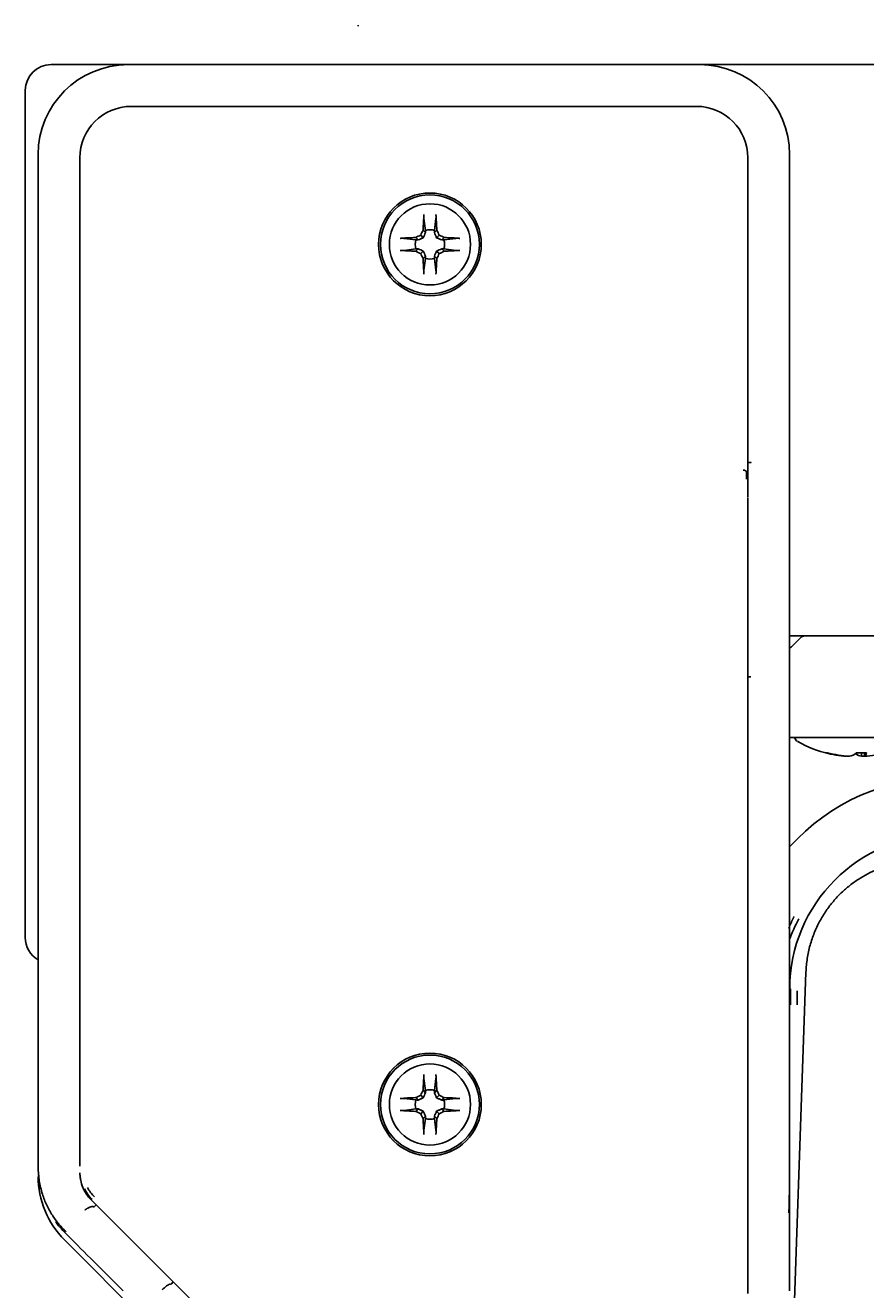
# Model space of a CAD drawing. Header units: inches. Extents: x 90 to 4161, y -506 to 3104.
# Drawn here: x 2251.9 to 2317.4, y 2939.3 to 3037.9 of the extents above; entities that cross this region are included whole.
import ezdxf

# ---------------------------------------------------------------- set-up
doc = ezdxf.new("R2010")
doc.units = ezdxf.units.IN
doc.layers.add('1', color=7, linetype='Continuous', true_color=0xffffff)
doc.layers.add('4', color=7, linetype='Continuous', true_color=0xffffff)

msp = doc.modelspace()

# ---------------------------------------------------------------- linework, layer by layer
at = {"layer": '1', "color": 7, "linetype": 'Continuous', "lineweight": 35}
for p, q in [((2277.802, 3037.797), (2277.802, 3037.861)), ((2253.891, 3034.797), (2259.89, 3034.797)), ((2304.392, 3034.797), (2259.89, 3034.797)), ((2304.392, 3034.797), (2433.063, 3034.797)), ((2251.891, 2966.797), (2251.891, 3032.797)), ((2260.14, 3031.547), (2260.142, 3031.547)), ((2260.142, 3031.546), (2260.142, 3031.547)), ((2260.142, 3031.546), (2304.14, 3031.546)), ((2304.14, 3031.547), (2304.14, 3031.546)), ((2304.14, 3031.547), (2304.142, 3031.547)), ((2252.891, 3027.798), (2252.891, 3005.253)), ((2256.141, 3003.069), (2256.141, 3027.548)), ((2308.139, 3027.546), (2308.139, 3003.362)), ((2308.139, 3027.546), (2308.141, 3027.546)), ((2308.141, 3027.548), (2308.141, 3027.546)), ((2311.391, 3005.253), (2311.391, 3027.798)), ((2283.041, 3021.887), (2282.923, 3022.81)), ((2283.741, 3021.887), (2283.859, 3022.81)), ((2282.301, 3021.147), (2281.379, 3021.265)), ((2282.475, 3021.144), (2282.287, 3021.332)), ((2282.873, 3021.315), (2282.67, 3021.518)), ((2283.044, 3021.713), (2282.856, 3021.901)), ((2283.738, 3021.713), (2283.926, 3021.901)), ((2283.909, 3021.315), (2284.112, 3021.518)), ((2284.307, 3021.144), (2284.495, 3021.332)), ((2284.481, 3021.147), (2285.403, 3021.265)), ((2282.301, 3020.447), (2281.379, 3020.329)), ((2282.475, 3020.451), (2282.287, 3020.262)), ((2282.873, 3020.279), (2282.67, 3020.077)), ((2283.909, 3020.279), (2284.112, 3020.077)), ((2284.307, 3020.451), (2284.495, 3020.262)), ((2284.481, 3020.447), (2285.403, 3020.329)), ((2283.044, 3019.882), (2282.856, 3019.693)), ((2283.041, 3019.707), (2282.923, 3018.785)), ((2283.738, 3019.882), (2283.926, 3019.693)), ((2283.741, 3019.707), (2283.859, 3018.785)), ((2308.265, 3003.798), (2308.265, 3003.798)), ((2308.265, 3003.798), (2308.386, 3003.797)), ((2256.141, 2948.991), (2256.141, 3003.069)), ((2308.14, 3003.069), (2308.139, 3003.069)), ((2252.891, 3002.039), (2252.891, 2988.143)), ((2311.391, 2988.143), (2311.391, 3002.039)), ((2308.14, 3001.142), (2308.14, 3001.227)), ((2308.14, 2986.203), (2308.14, 3001.068)), ((2311.392, 2990.297), (2312.599, 2990.297)), ((2311.537, 2989.444), (2312.245, 2990.151)), ((2448.477, 2990.297), (2312.598, 2990.297)), ((2308.377, 2987.113), (2308.142, 2987.114)), ((2252.891, 2984.929), (2252.891, 2949.684)), ((2311.391, 2949.684), (2311.391, 2984.929)), ((2308.14, 2984.201), (2308.139, 2984.201)), ((2308.139, 2948.991), (2308.139, 2984.201)), ((2359.422, 2982.382), (2311.392, 2982.382)), ((2315.805, 2980.94), (2315.805, 2980.922)), ((2316.979, 2981.178), (2316.979, 2980.922)), ((2317.227, 2981.182), (2317.227, 2980.922)), ((2283.041, 2954.887), (2282.923, 2955.81)), ((2283.741, 2954.887), (2283.859, 2955.81)), ((2282.301, 2954.147), (2281.379, 2954.265)), ((2282.475, 2954.144), (2282.287, 2954.332)), ((2282.873, 2954.315), (2282.67, 2954.518)), ((2283.044, 2954.713), (2282.856, 2954.901)), ((2283.738, 2954.713), (2283.926, 2954.901)), ((2283.909, 2954.315), (2284.112, 2954.518)), ((2284.307, 2954.144), (2284.495, 2954.332)), ((2284.481, 2954.147), (2285.403, 2954.265)), ((2282.301, 2953.447), (2281.379, 2953.329)), ((2282.475, 2953.451), (2282.287, 2953.262)), ((2282.873, 2953.279), (2282.67, 2953.077)), ((2283.909, 2953.279), (2284.112, 2953.077)), ((2284.307, 2953.451), (2284.495, 2953.262)), ((2284.481, 2953.447), (2285.403, 2953.329)), ((2283.044, 2952.882), (2282.856, 2952.693)), ((2283.041, 2952.707), (2282.923, 2951.785)), ((2283.738, 2952.882), (2283.926, 2952.693)), ((2283.741, 2952.707), (2283.859, 2951.785)), ((2252.891, 2949.684), (2252.891, 2948.901)), ((2308.139, 2948.991), (2308.14, 2948.991)), ((2308.139, 2939.063), (2308.139, 2947.65)), ((2265.012, 2938.373), (2257.023, 2946.362)), ((2257.409, 2945.974), (2257.237, 2945.8)), ((2311.391, 2943.622), (2311.391, 2945.354)), ((2254.959, 2943.829), (2255.166, 2943.622)), ((2254.941, 2943.247), (2262.219, 2935.969)), ((2263.24, 2939.804), (2263.41, 2939.975))]:
    msp.add_line(p, q, dxfattribs=at)
for centre, radius in [((2283.391, 3020.797), 4), ((2283.391, 3020.797), 3.85), ((2283.391, 3020.797), 3.16), ((2283.391, 2953.797), 4), ((2283.391, 2953.797), 3.85), ((2283.391, 2953.797), 3.16)]:
    msp.add_circle(centre, radius, dxfattribs=at)
for centre, radius, start, end in [((2253.891, 3032.797), 2, 90, 180), ((2283.391, 3020.797), 1.145, 72.20111, 107.79889), ((2283.391, 3020.797), 1.145, 162.20111, 197.79889), ((2283.391, 3020.797), 1.145, 342.20111, 17.79889), ((2283.391, 3020.797), 1.145, 252.20111, 287.79889), ((2312.598, 2989.797), 0.5, 90, 135), ((2311.184, 2989.797), 0.5, 294.46945, 315), ((2312.266, 2982.508), 0.5, 194.60231, 240.32065), ((2316.516, 2989.966), 9.083, 240.32065, 256.7388), ((2253.891, 2966.797), 2, 180, 239.99906), ((2283.391, 2953.797), 1.145, 162.20111, 197.79889), ((2283.391, 2953.797), 1.145, 72.20111, 107.79889), ((2283.391, 2953.797), 1.145, 342.20111, 17.79889), ((2283.391, 2953.797), 1.145, 252.20111, 287.79889), ((2259.891, 2948.197), 7, 180, 225)]:
    msp.add_arc(centre, radius, start, end, dxfattribs=at)
for centre, major_axis, ratio, start_param, end_param in [((2259.892, 3027.796), (4.951, -4.951), 0.999695, 2.356347, 3.926839), ((2304.39, 3027.796), (-4.951, -4.951), 0.999695, 2.356347, 3.926839), ((2260.142, 3027.547), (-2.829, 2.829), 0.999695, 5.497939, 7.068431), ((2304.14, 3027.547), (2.829, 2.829), 0.999695, 5.497939, 7.068431), ((2283.094, 3020.802), (0.065, 3.728), 0.072244, 0.900133, 1.272854), ((2283.688, 3020.802), (0.065, -3.728), 0.072244, 1.868738, 2.24146), ((2283.386, 3021.094), (3.728, 0.065), 0.072244, 1.868738, 2.24146), ((2283.133, 3021.352), (3.344, 1.559), 0.094201, 1.665412, 1.782277), ((2282.837, 3021.056), (1.559, 3.344), 0.094201, 1.359315, 1.476181), ((2283.945, 3021.056), (1.559, -3.344), 0.094201, 1.665412, 1.782277), ((2283.65, 3021.352), (3.344, -1.559), 0.094201, 1.359315, 1.476181), ((2283.396, 3021.094), (3.728, -0.065), 0.072244, 0.900133, 1.272854), ((2283.386, 3020.501), (-3.728, 0.065), 0.072244, 0.900133, 1.272854), ((2283.133, 3020.243), (-3.344, 1.559), 0.094201, 1.359315, 1.476181), ((2283.65, 3020.243), (-3.344, -1.559), 0.094201, 1.665412, 1.782277), ((2283.396, 3020.501), (-3.728, -0.065), 0.072244, 1.868738, 2.24146), ((2282.837, 3020.539), (-1.559, 3.344), 0.094201, 1.665412, 1.782277), ((2283.094, 3020.792), (-0.065, 3.728), 0.072244, 1.868738, 2.24146), ((2283.688, 3020.792), (-0.065, -3.728), 0.072244, 0.900133, 1.272854), ((2283.945, 3020.539), (-1.559, -3.344), 0.094201, 1.359315, 1.476181), ((2307.765, 3003.8), (0.5, -0.002), 0.003694, 0.00874, 0.785412), ((2307.786, 3003.069), (-0.25, 0.003), 0.565975, 3.162763, 4.719171), ((2303.14, 2986.056), (5, 0.004), 0.620203, 6.260935, 6.305435), ((2316.303, 2989.966), (0, -9.059), 0.947542, 6.033606, 6.225112), ((2314.266, 2989.966), (0, -8.787), 0.206731, 6.237649, 6.328721), ((2316.577, 2989.966), (0, 9.059), 0.995851, 2.892014, 3.083519), ((2315.885, 2989.966), (0, -9.059), 0.319632, 0.058074, 0.249579), ((2317.147, 2989.966), (0, 9.059), 0.319632, 2.921888, 3.083519), ((2316.992, 2989.966), (0, 8.787), 0.978398, 3.096057, 3.187129), ((2316.455, 2989.966), (0, -9.059), 0.995851, 0.058074, 0.085647), ((2317.179, 2989.966), (0, 9.059), 0.090997, 3.199666, 3.391172), ((2316.729, 2989.966), (0, 9.059), 0.947542, 3.199666, 3.391172), ((2283.094, 2953.802), (0.065, 3.728), 0.072244, 0.900133, 1.272854), ((2283.688, 2953.802), (0.065, -3.728), 0.072244, 1.868738, 2.24146), ((2283.386, 2954.094), (3.728, 0.065), 0.072244, 1.868738, 2.24146), ((2283.133, 2954.352), (3.344, 1.559), 0.094201, 1.665412, 1.782277), ((2282.837, 2954.056), (1.559, 3.344), 0.094201, 1.359315, 1.476181), ((2283.945, 2954.056), (1.559, -3.344), 0.094201, 1.665412, 1.782277), ((2283.65, 2954.352), (3.344, -1.559), 0.094201, 1.359315, 1.476181), ((2283.396, 2954.094), (3.728, -0.065), 0.072244, 0.900133, 1.272854), ((2283.386, 2953.501), (-3.728, 0.065), 0.072244, 0.900133, 1.272854), ((2283.133, 2953.243), (-3.344, 1.559), 0.094201, 1.359315, 1.476181), ((2283.65, 2953.243), (-3.344, -1.559), 0.094201, 1.665412, 1.782277), ((2283.396, 2953.501), (-3.728, -0.065), 0.072244, 1.868738, 2.24146), ((2282.837, 2953.539), (-1.559, 3.344), 0.094201, 1.665412, 1.782277), ((2283.094, 2953.792), (-0.065, 3.728), 0.072244, 1.868738, 2.24146), ((2283.688, 2953.792), (-0.065, -3.728), 0.072244, 0.900133, 1.272854), ((2283.945, 2953.539), (-1.559, -3.344), 0.094201, 1.359315, 1.476181)]:
    msp.add_ellipse(centre, major_axis=major_axis, ratio=ratio, start_param=start_param, end_param=end_param, dxfattribs=at)
for points, knots in [([(2282.923, 3022.81), (2282.922, 3022.816), (2282.921, 3022.825), (2282.92, 3022.839), (2282.92, 3022.845), (2282.92, 3022.856), (2282.919, 3022.867), (2282.919, 3022.88), (2282.918, 3022.893), (2282.918, 3022.9), (2282.918, 3022.921), (2282.918, 3022.935), (2282.918, 3022.958), (2282.918, 3022.965), (2282.918, 3022.981), (2282.918, 3022.996), (2282.919, 3023.011), (2282.919, 3023.026), (2282.919, 3023.034), (2282.92, 3023.056), (2282.921, 3023.07), (2282.922, 3023.098), (2282.923, 3023.111), (2282.924, 3023.123)], [0, 0, 0, 0, 0.125, 0.125, 0.1875, 0.1875, 0.25, 0.3125, 0.3125, 0.375, 0.375, 0.5, 0.5, 0.5625, 0.5625, 0.625, 0.6875, 0.6875, 0.75, 0.75, 0.875, 0.875, 1, 1, 1, 1]), ([(2283.858, 3023.123), (2283.859, 3023.111), (2283.86, 3023.098), (2283.861, 3023.071), (2283.862, 3023.056), (2283.863, 3023.026), (2283.863, 3023.011), (2283.864, 3022.988), (2283.864, 3022.981), (2283.864, 3022.966), (2283.864, 3022.951), (2283.864, 3022.936), (2283.864, 3022.921), (2283.864, 3022.914), (2283.864, 3022.893), (2283.863, 3022.88), (2283.863, 3022.862), (2283.863, 3022.856), (2283.862, 3022.845), (2283.861, 3022.834), (2283.861, 3022.825), (2283.86, 3022.817), (2283.859, 3022.813), (2283.859, 3022.81)], [0, 0, 0, 0, 0.125, 0.125, 0.25, 0.25, 0.375, 0.375, 0.4375, 0.4375, 0.5, 0.5625, 0.5625, 0.625, 0.625, 0.75, 0.75, 0.8125, 0.8125, 0.875, 0.9375, 0.9375, 1, 1, 1, 1]), ([(2281.065, 3021.264), (2281.077, 3021.265), (2281.09, 3021.266), (2281.118, 3021.268), (2281.132, 3021.268), (2281.162, 3021.269), (2281.177, 3021.27), (2281.2, 3021.27), (2281.208, 3021.27), (2281.223, 3021.27), (2281.238, 3021.27), (2281.252, 3021.27), (2281.267, 3021.27), (2281.274, 3021.27), (2281.295, 3021.27), (2281.308, 3021.27), (2281.327, 3021.269), (2281.332, 3021.269), (2281.344, 3021.268), (2281.354, 3021.268), (2281.363, 3021.267), (2281.371, 3021.266), (2281.375, 3021.266), (2281.379, 3021.265)], [0, 0, 0, 0, 0.125, 0.125, 0.25, 0.25, 0.375, 0.375, 0.4375, 0.4375, 0.5, 0.5625, 0.5625, 0.625, 0.625, 0.75, 0.75, 0.8125, 0.8125, 0.875, 0.9375, 0.9375, 1, 1, 1, 1]), ([(2282.873, 3021.315), (2282.805, 3021.285), (2282.738, 3021.256), (2282.606, 3021.199), (2282.54, 3021.171), (2282.475, 3021.144)], [0, 0, 0, 0, 0.5, 0.5, 1, 1, 1, 1]), ([(2283.044, 3021.713), (2283.017, 3021.648), (2282.989, 3021.582), (2282.932, 3021.45), (2282.903, 3021.384), (2282.873, 3021.315)], [0, 0, 0, 0, 0.5, 0.5, 1, 1, 1, 1]), ([(2283.909, 3021.315), (2283.879, 3021.384), (2283.85, 3021.45), (2283.793, 3021.582), (2283.765, 3021.648), (2283.738, 3021.713)], [0, 0, 0, 0, 0.5, 0.5, 1, 1, 1, 1]), ([(2284.307, 3021.144), (2284.242, 3021.171), (2284.176, 3021.199), (2284.044, 3021.256), (2283.977, 3021.285), (2283.909, 3021.315)], [0, 0, 0, 0, 0.5, 0.5, 1, 1, 1, 1]), ([(2285.403, 3021.265), (2285.41, 3021.266), (2285.419, 3021.267), (2285.433, 3021.268), (2285.438, 3021.268), (2285.45, 3021.269), (2285.461, 3021.269), (2285.474, 3021.27), (2285.487, 3021.27), (2285.494, 3021.27), (2285.515, 3021.27), (2285.529, 3021.27), (2285.552, 3021.27), (2285.559, 3021.27), (2285.575, 3021.27), (2285.59, 3021.27), (2285.605, 3021.27), (2285.62, 3021.269), (2285.628, 3021.269), (2285.65, 3021.268), (2285.664, 3021.268), (2285.691, 3021.266), (2285.705, 3021.265), (2285.717, 3021.264)], [0, 0, 0, 0, 0.125, 0.125, 0.1875, 0.1875, 0.25, 0.3125, 0.3125, 0.375, 0.375, 0.5, 0.5, 0.5625, 0.5625, 0.625, 0.6875, 0.6875, 0.75, 0.75, 0.875, 0.875, 1, 1, 1, 1]), ([(2281.379, 3020.329), (2281.372, 3020.328), (2281.364, 3020.328), (2281.349, 3020.327), (2281.344, 3020.326), (2281.332, 3020.326), (2281.321, 3020.325), (2281.308, 3020.325), (2281.295, 3020.325), (2281.288, 3020.324), (2281.267, 3020.324), (2281.253, 3020.324), (2281.23, 3020.324), (2281.223, 3020.324), (2281.208, 3020.324), (2281.192, 3020.324), (2281.177, 3020.325), (2281.162, 3020.325), (2281.155, 3020.325), (2281.132, 3020.326), (2281.118, 3020.327), (2281.091, 3020.328), (2281.077, 3020.329), (2281.065, 3020.33)], [0, 0, 0, 0, 0.125, 0.125, 0.1875, 0.1875, 0.25, 0.3125, 0.3125, 0.375, 0.375, 0.5, 0.5, 0.5625, 0.5625, 0.625, 0.6875, 0.6875, 0.75, 0.75, 0.875, 0.875, 1, 1, 1, 1]), ([(2282.475, 3020.451), (2282.54, 3020.423), (2282.606, 3020.395), (2282.738, 3020.338), (2282.805, 3020.309), (2282.873, 3020.279)], [0, 0, 0, 0, 0.5, 0.5, 1, 1, 1, 1]), ([(2282.873, 3020.279), (2282.903, 3020.211), (2282.932, 3020.144), (2282.989, 3020.012), (2283.017, 3019.947), (2283.044, 3019.882)], [0, 0, 0, 0, 0.5, 0.5, 1, 1, 1, 1]), ([(2283.738, 3019.882), (2283.765, 3019.947), (2283.793, 3020.012), (2283.85, 3020.144), (2283.879, 3020.211), (2283.909, 3020.279)], [0, 0, 0, 0, 0.5, 0.5, 1, 1, 1, 1]), ([(2283.909, 3020.279), (2283.977, 3020.309), (2284.044, 3020.338), (2284.176, 3020.395), (2284.242, 3020.423), (2284.307, 3020.451)], [0, 0, 0, 0, 0.5, 0.5, 1, 1, 1, 1]), ([(2285.717, 3020.33), (2285.705, 3020.329), (2285.692, 3020.328), (2285.664, 3020.327), (2285.65, 3020.326), (2285.62, 3020.325), (2285.605, 3020.325), (2285.582, 3020.324), (2285.574, 3020.324), (2285.559, 3020.324), (2285.544, 3020.324), (2285.53, 3020.324), (2285.515, 3020.324), (2285.508, 3020.324), (2285.487, 3020.324), (2285.474, 3020.325), (2285.455, 3020.325), (2285.45, 3020.326), (2285.438, 3020.326), (2285.428, 3020.327), (2285.419, 3020.328), (2285.411, 3020.328), (2285.407, 3020.329), (2285.403, 3020.329)], [0, 0, 0, 0, 0.125, 0.125, 0.25, 0.25, 0.375, 0.375, 0.4375, 0.4375, 0.5, 0.5625, 0.5625, 0.625, 0.625, 0.75, 0.75, 0.8125, 0.8125, 0.875, 0.9375, 0.9375, 1, 1, 1, 1]), ([(2282.924, 3018.472), (2282.923, 3018.484), (2282.922, 3018.497), (2282.921, 3018.524), (2282.92, 3018.538), (2282.919, 3018.568), (2282.919, 3018.583), (2282.918, 3018.606), (2282.918, 3018.614), (2282.918, 3018.629), (2282.918, 3018.644), (2282.918, 3018.659), (2282.918, 3018.673), (2282.918, 3018.68), (2282.918, 3018.701), (2282.919, 3018.714), (2282.919, 3018.733), (2282.92, 3018.739), (2282.92, 3018.75), (2282.921, 3018.76), (2282.921, 3018.769), (2282.922, 3018.778), (2282.923, 3018.781), (2282.923, 3018.785)], [0, 0, 0, 0, 0.125, 0.125, 0.25, 0.25, 0.375, 0.375, 0.4375, 0.4375, 0.5, 0.5625, 0.5625, 0.625, 0.625, 0.75, 0.75, 0.8125, 0.8125, 0.875, 0.9375, 0.9375, 1, 1, 1, 1]), ([(2283.859, 3018.785), (2283.86, 3018.778), (2283.861, 3018.77), (2283.862, 3018.755), (2283.862, 3018.75), (2283.863, 3018.739), (2283.863, 3018.727), (2283.863, 3018.714), (2283.864, 3018.701), (2283.864, 3018.694), (2283.864, 3018.673), (2283.864, 3018.659), (2283.864, 3018.637), (2283.864, 3018.629), (2283.864, 3018.614), (2283.864, 3018.598), (2283.863, 3018.583), (2283.863, 3018.568), (2283.863, 3018.561), (2283.862, 3018.538), (2283.861, 3018.524), (2283.86, 3018.497), (2283.859, 3018.484), (2283.858, 3018.472)], [0, 0, 0, 0, 0.125, 0.125, 0.1875, 0.1875, 0.25, 0.3125, 0.3125, 0.375, 0.375, 0.5, 0.5, 0.5625, 0.5625, 0.625, 0.6875, 0.6875, 0.75, 0.75, 0.875, 0.875, 1, 1, 1, 1]), ([(2252.898, 3002.039), (2252.898, 3002.047), (2252.898, 3002.054), (2252.898, 3002.069), (2252.898, 3002.092), (2252.898, 3002.145), (2252.899, 3002.251), (2252.899, 3002.467), (2252.899, 3002.782), (2252.9, 3003.041), (2252.9, 3003.239), (2252.9, 3003.305), (2252.9, 3003.439), (2252.9, 3003.506), (2252.899, 3003.709), (2252.899, 3003.846), (2252.899, 3004.053), (2252.899, 3004.122), (2252.899, 3004.261), (2252.899, 3004.331), (2252.898, 3004.542), (2252.898, 3004.683), (2252.898, 3004.896), (2252.898, 3005.003), (2252.897, 3005.128), (2252.897, 3005.19), (2252.897, 3005.217), (2252.897, 3005.235), (2252.897, 3005.244), (2252.897, 3005.253)], [0, 0, 0, 0, 0.007812, 0.007812, 0.015625, 0.03125, 0.0625, 0.125, 0.25, 0.375, 0.375, 0.4375, 0.4375, 0.5, 0.5, 0.625, 0.625, 0.6875, 0.6875, 0.75, 0.75, 0.875, 0.875, 0.9375, 0.96875, 0.984375, 0.992188, 0.992188, 1, 1, 1, 1]), ([(2311.385, 3005.253), (2311.385, 3005.244), (2311.385, 3005.235), (2311.385, 3005.217), (2311.385, 3005.19), (2311.385, 3005.128), (2311.384, 3005.003), (2311.384, 3004.754), (2311.383, 3004.402), (2311.383, 3004.125), (2311.383, 3003.919), (2311.383, 3003.85), (2311.383, 3003.714), (2311.383, 3003.645), (2311.382, 3003.443), (2311.382, 3003.309), (2311.382, 3003.111), (2311.382, 3003.045), (2311.383, 3002.915), (2311.383, 3002.85), (2311.383, 3002.657), (2311.383, 3002.531), (2311.383, 3002.344), (2311.383, 3002.251), (2311.384, 3002.145), (2311.384, 3002.092), (2311.384, 3002.069), (2311.384, 3002.054), (2311.384, 3002.047), (2311.384, 3002.039)], [0, 0, 0, 0, 0.007812, 0.007812, 0.015625, 0.03125, 0.0625, 0.125, 0.25, 0.375, 0.375, 0.4375, 0.4375, 0.5, 0.5, 0.625, 0.625, 0.6875, 0.6875, 0.75, 0.75, 0.875, 0.875, 0.9375, 0.96875, 0.984375, 0.992187, 0.992187, 1, 1, 1, 1]), ([(2308.036, 3003.069), (2308.035, 3002.973), (2308.034, 3002.879), (2308.031, 3002.694), (2308.03, 3002.603), (2308.029, 3002.513)], [0, 0, 0, 0, 0.5, 0.5, 1, 1, 1, 1]), ([(2308.139, 3001.536), (2308.138, 3001.732), (2308.138, 3001.93), (2308.138, 3002.33), (2308.139, 3002.532), (2308.139, 3002.735)], [0, 0, 0, 0, 0.5, 0.5, 1, 1, 1, 1]), ([(2308.139, 3002.735), (2308.139, 3002.791), (2308.139, 3002.846), (2308.139, 3002.93), (2308.139, 3002.971), (2308.139, 3003.02), (2308.139, 3003.041), (2308.139, 3003.055), (2308.139, 3003.062), (2308.139, 3003.069)], [0, 0, 0, 0, 0.5, 0.5, 0.75, 0.875, 0.9375, 0.9375, 1, 1, 1, 1]), ([(2308.139, 2985.701), (2308.139, 2985.72), (2308.139, 2985.738), (2308.139, 2985.775), (2308.139, 2985.793), (2308.139, 2985.821), (2308.139, 2985.83), (2308.139, 2985.848), (2308.139, 2985.857), (2308.139, 2985.884), (2308.139, 2985.92), (2308.139, 2985.956), (2308.139, 2985.991), (2308.139, 2986.009), (2308.139, 2986.043), (2308.139, 2986.061), (2308.139, 2986.087), (2308.139, 2986.095), (2308.139, 2986.112), (2308.139, 2986.121), (2308.138, 2986.129)], [0, 0, 0, 0, 0.125, 0.125, 0.25, 0.25, 0.3125, 0.3125, 0.375, 0.375, 0.5, 0.625, 0.625, 0.75, 0.75, 0.875, 0.875, 0.9375, 0.9375, 1, 1, 1, 1]), ([(2308.139, 2985.991), (2308.139, 2985.96), (2308.139, 2985.928), (2308.139, 2985.864), (2308.139, 2985.831), (2308.139, 2985.765), (2308.139, 2985.731), (2308.139, 2985.662), (2308.139, 2985.628), (2308.139, 2985.575), (2308.139, 2985.557), (2308.139, 2985.522), (2308.139, 2985.504), (2308.139, 2985.45), (2308.139, 2985.414), (2308.139, 2985.34), (2308.139, 2985.303), (2308.139, 2985.228), (2308.139, 2985.191), (2308.139, 2985.114), (2308.139, 2985.076), (2308.139, 2984.999), (2308.139, 2984.96), (2308.139, 2984.882), (2308.139, 2984.843), (2308.139, 2984.764), (2308.139, 2984.724), (2308.139, 2984.644), (2308.139, 2984.604), (2308.139, 2984.524), (2308.139, 2984.484), (2308.139, 2984.403), (2308.139, 2984.363), (2308.139, 2984.302), (2308.139, 2984.282), (2308.139, 2984.241), (2308.139, 2984.221), (2308.139, 2984.201)], [0, 0, 0, 0, 0.0625, 0.0625, 0.125, 0.125, 0.1875, 0.1875, 0.25, 0.25, 0.28125, 0.28125, 0.3125, 0.3125, 0.375, 0.375, 0.4375, 0.4375, 0.5, 0.5, 0.5625, 0.5625, 0.625, 0.625, 0.6875, 0.6875, 0.75, 0.75, 0.8125, 0.8125, 0.875, 0.875, 0.9375, 0.9375, 0.96875, 0.96875, 1, 1, 1, 1]), ([(2308.139, 2984.201), (2308.139, 2984.217), (2308.139, 2984.234), (2308.139, 2984.266), (2308.139, 2984.315), (2308.139, 2984.364), (2308.139, 2984.461), (2308.139, 2984.526), (2308.139, 2984.623), (2308.139, 2984.655), (2308.139, 2984.719), (2308.139, 2984.751), (2308.139, 2984.847), (2308.139, 2984.911), (2308.139, 2985.037), (2308.139, 2985.099), (2308.139, 2985.223), (2308.139, 2985.285), (2308.139, 2985.406), (2308.139, 2985.466), (2308.139, 2985.54), (2308.139, 2985.555), (2308.139, 2985.577), (2308.139, 2985.585), (2308.139, 2985.599), (2308.139, 2985.606), (2308.139, 2985.628), (2308.139, 2985.643), (2308.139, 2985.672), (2308.139, 2985.687), (2308.139, 2985.701)], [0, 0, 0, 0, 0.03125, 0.03125, 0.0625, 0.125, 0.125, 0.25, 0.25, 0.3125, 0.3125, 0.375, 0.375, 0.5, 0.5, 0.625, 0.625, 0.75, 0.75, 0.875, 0.875, 0.90625, 0.90625, 0.921875, 0.921875, 0.9375, 0.9375, 0.96875, 0.96875, 1, 1, 1, 1]), ([(2282.923, 2955.81), (2282.922, 2955.816), (2282.921, 2955.825), (2282.92, 2955.839), (2282.92, 2955.845), (2282.92, 2955.856), (2282.919, 2955.867), (2282.919, 2955.88), (2282.918, 2955.893), (2282.918, 2955.9), (2282.918, 2955.921), (2282.918, 2955.935), (2282.918, 2955.958), (2282.918, 2955.965), (2282.918, 2955.981), (2282.918, 2955.996), (2282.919, 2956.011), (2282.919, 2956.026), (2282.919, 2956.034), (2282.92, 2956.056), (2282.921, 2956.07), (2282.922, 2956.098), (2282.923, 2956.111), (2282.924, 2956.123)], [0, 0, 0, 0, 0.125, 0.125, 0.1875, 0.1875, 0.25, 0.3125, 0.3125, 0.375, 0.375, 0.5, 0.5, 0.5625, 0.5625, 0.625, 0.6875, 0.6875, 0.75, 0.75, 0.875, 0.875, 1, 1, 1, 1]), ([(2283.858, 2956.123), (2283.859, 2956.111), (2283.86, 2956.098), (2283.861, 2956.071), (2283.862, 2956.056), (2283.863, 2956.026), (2283.863, 2956.011), (2283.864, 2955.988), (2283.864, 2955.981), (2283.864, 2955.966), (2283.864, 2955.951), (2283.864, 2955.936), (2283.864, 2955.921), (2283.864, 2955.914), (2283.864, 2955.893), (2283.863, 2955.88), (2283.863, 2955.862), (2283.863, 2955.856), (2283.862, 2955.845), (2283.861, 2955.834), (2283.861, 2955.825), (2283.86, 2955.817), (2283.859, 2955.813), (2283.859, 2955.81)], [0, 0, 0, 0, 0.125, 0.125, 0.25, 0.25, 0.375, 0.375, 0.4375, 0.4375, 0.5, 0.5625, 0.5625, 0.625, 0.625, 0.75, 0.75, 0.8125, 0.8125, 0.875, 0.9375, 0.9375, 1, 1, 1, 1]), ([(2281.065, 2954.264), (2281.077, 2954.265), (2281.09, 2954.266), (2281.118, 2954.268), (2281.132, 2954.268), (2281.162, 2954.269), (2281.177, 2954.27), (2281.2, 2954.27), (2281.208, 2954.27), (2281.223, 2954.27), (2281.238, 2954.27), (2281.252, 2954.27), (2281.267, 2954.27), (2281.274, 2954.27), (2281.295, 2954.27), (2281.308, 2954.27), (2281.327, 2954.269), (2281.332, 2954.269), (2281.344, 2954.268), (2281.354, 2954.268), (2281.363, 2954.267), (2281.371, 2954.266), (2281.375, 2954.266), (2281.379, 2954.265)], [0, 0, 0, 0, 0.125, 0.125, 0.25, 0.25, 0.375, 0.375, 0.4375, 0.4375, 0.5, 0.5625, 0.5625, 0.625, 0.625, 0.75, 0.75, 0.8125, 0.8125, 0.875, 0.9375, 0.9375, 1, 1, 1, 1]), ([(2282.873, 2954.315), (2282.805, 2954.285), (2282.738, 2954.256), (2282.606, 2954.199), (2282.54, 2954.171), (2282.475, 2954.144)], [0, 0, 0, 0, 0.5, 0.5, 1, 1, 1, 1]), ([(2283.044, 2954.713), (2283.017, 2954.648), (2282.989, 2954.582), (2282.932, 2954.45), (2282.903, 2954.384), (2282.873, 2954.315)], [0, 0, 0, 0, 0.5, 0.5, 1, 1, 1, 1]), ([(2283.909, 2954.315), (2283.879, 2954.384), (2283.85, 2954.45), (2283.793, 2954.582), (2283.765, 2954.648), (2283.738, 2954.713)], [0, 0, 0, 0, 0.5, 0.5, 1, 1, 1, 1]), ([(2284.307, 2954.144), (2284.242, 2954.171), (2284.176, 2954.199), (2284.044, 2954.256), (2283.977, 2954.285), (2283.909, 2954.315)], [0, 0, 0, 0, 0.5, 0.5, 1, 1, 1, 1]), ([(2285.403, 2954.265), (2285.41, 2954.266), (2285.419, 2954.267), (2285.433, 2954.268), (2285.438, 2954.268), (2285.45, 2954.269), (2285.461, 2954.269), (2285.474, 2954.27), (2285.487, 2954.27), (2285.494, 2954.27), (2285.515, 2954.27), (2285.529, 2954.27), (2285.552, 2954.27), (2285.559, 2954.27), (2285.575, 2954.27), (2285.59, 2954.27), (2285.605, 2954.27), (2285.62, 2954.269), (2285.628, 2954.269), (2285.65, 2954.268), (2285.664, 2954.268), (2285.691, 2954.266), (2285.705, 2954.265), (2285.717, 2954.264)], [0, 0, 0, 0, 0.125, 0.125, 0.1875, 0.1875, 0.25, 0.3125, 0.3125, 0.375, 0.375, 0.5, 0.5, 0.5625, 0.5625, 0.625, 0.6875, 0.6875, 0.75, 0.75, 0.875, 0.875, 1, 1, 1, 1]), ([(2281.379, 2953.329), (2281.372, 2953.328), (2281.364, 2953.328), (2281.349, 2953.327), (2281.344, 2953.326), (2281.332, 2953.326), (2281.321, 2953.325), (2281.308, 2953.325), (2281.295, 2953.325), (2281.288, 2953.324), (2281.267, 2953.324), (2281.253, 2953.324), (2281.23, 2953.324), (2281.223, 2953.324), (2281.208, 2953.324), (2281.192, 2953.324), (2281.177, 2953.325), (2281.162, 2953.325), (2281.155, 2953.325), (2281.132, 2953.326), (2281.118, 2953.327), (2281.091, 2953.328), (2281.077, 2953.329), (2281.065, 2953.33)], [0, 0, 0, 0, 0.125, 0.125, 0.1875, 0.1875, 0.25, 0.3125, 0.3125, 0.375, 0.375, 0.5, 0.5, 0.5625, 0.5625, 0.625, 0.6875, 0.6875, 0.75, 0.75, 0.875, 0.875, 1, 1, 1, 1]), ([(2282.475, 2953.451), (2282.54, 2953.423), (2282.606, 2953.395), (2282.738, 2953.338), (2282.805, 2953.309), (2282.873, 2953.279)], [0, 0, 0, 0, 0.5, 0.5, 1, 1, 1, 1]), ([(2282.873, 2953.279), (2282.903, 2953.211), (2282.932, 2953.144), (2282.989, 2953.012), (2283.017, 2952.947), (2283.044, 2952.882)], [0, 0, 0, 0, 0.5, 0.5, 1, 1, 1, 1]), ([(2283.738, 2952.882), (2283.765, 2952.947), (2283.793, 2953.012), (2283.85, 2953.144), (2283.879, 2953.211), (2283.909, 2953.279)], [0, 0, 0, 0, 0.5, 0.5, 1, 1, 1, 1]), ([(2283.909, 2953.279), (2283.977, 2953.309), (2284.044, 2953.338), (2284.176, 2953.395), (2284.242, 2953.423), (2284.307, 2953.451)], [0, 0, 0, 0, 0.5, 0.5, 1, 1, 1, 1]), ([(2285.717, 2953.33), (2285.705, 2953.329), (2285.692, 2953.328), (2285.664, 2953.327), (2285.65, 2953.326), (2285.62, 2953.325), (2285.605, 2953.325), (2285.582, 2953.324), (2285.574, 2953.324), (2285.559, 2953.324), (2285.544, 2953.324), (2285.53, 2953.324), (2285.515, 2953.324), (2285.508, 2953.324), (2285.487, 2953.324), (2285.474, 2953.325), (2285.455, 2953.325), (2285.45, 2953.326), (2285.438, 2953.326), (2285.428, 2953.327), (2285.419, 2953.328), (2285.411, 2953.328), (2285.407, 2953.329), (2285.403, 2953.329)], [0, 0, 0, 0, 0.125, 0.125, 0.25, 0.25, 0.375, 0.375, 0.4375, 0.4375, 0.5, 0.5625, 0.5625, 0.625, 0.625, 0.75, 0.75, 0.8125, 0.8125, 0.875, 0.9375, 0.9375, 1, 1, 1, 1]), ([(2282.924, 2951.472), (2282.923, 2951.484), (2282.922, 2951.497), (2282.921, 2951.524), (2282.92, 2951.538), (2282.919, 2951.568), (2282.919, 2951.583), (2282.918, 2951.606), (2282.918, 2951.614), (2282.918, 2951.629), (2282.918, 2951.644), (2282.918, 2951.659), (2282.918, 2951.673), (2282.918, 2951.68), (2282.918, 2951.701), (2282.919, 2951.714), (2282.919, 2951.733), (2282.92, 2951.739), (2282.92, 2951.75), (2282.921, 2951.76), (2282.921, 2951.769), (2282.922, 2951.778), (2282.923, 2951.781), (2282.923, 2951.785)], [0, 0, 0, 0, 0.125, 0.125, 0.25, 0.25, 0.375, 0.375, 0.4375, 0.4375, 0.5, 0.5625, 0.5625, 0.625, 0.625, 0.75, 0.75, 0.8125, 0.8125, 0.875, 0.9375, 0.9375, 1, 1, 1, 1]), ([(2283.859, 2951.785), (2283.86, 2951.778), (2283.861, 2951.77), (2283.862, 2951.755), (2283.862, 2951.75), (2283.863, 2951.739), (2283.863, 2951.727), (2283.863, 2951.714), (2283.864, 2951.701), (2283.864, 2951.694), (2283.864, 2951.673), (2283.864, 2951.659), (2283.864, 2951.637), (2283.864, 2951.629), (2283.864, 2951.614), (2283.864, 2951.598), (2283.863, 2951.583), (2283.863, 2951.568), (2283.863, 2951.561), (2283.862, 2951.538), (2283.861, 2951.524), (2283.86, 2951.497), (2283.859, 2951.484), (2283.858, 2951.472)], [0, 0, 0, 0, 0.125, 0.125, 0.1875, 0.1875, 0.25, 0.3125, 0.3125, 0.375, 0.375, 0.5, 0.5, 0.5625, 0.5625, 0.625, 0.6875, 0.6875, 0.75, 0.75, 0.875, 0.875, 1, 1, 1, 1]), ([(2311.391, 2945.354), (2311.391, 2945.792), (2311.391, 2946.424), (2311.391, 2947.944), (2311.391, 2948.807), (2311.391, 2949.684)], [0, 0, 0, 0, 0.5, 0.5, 1, 1, 1, 1]), ([(2252.892, 2948.698), (2252.892, 2948.712), (2252.892, 2948.727), (2252.892, 2948.75), (2252.892, 2948.757), (2252.892, 2948.774), (2252.892, 2948.782), (2252.891, 2948.807), (2252.891, 2948.825), (2252.891, 2948.853), (2252.891, 2948.862), (2252.891, 2948.881), (2252.891, 2948.891), (2252.891, 2948.901)], [0, 0, 0, 0, 0.25, 0.25, 0.375, 0.375, 0.5, 0.5, 0.75, 0.75, 0.875, 0.875, 1, 1, 1, 1]), ([(2253.222, 2946.814), (2253.169, 2946.983), (2253.075, 2947.324), (2253.007, 2947.67), (2252.967, 2947.932), (2252.955, 2948.02), (2252.934, 2948.195), (2252.925, 2948.284), (2252.904, 2948.549), (2252.897, 2948.726), (2252.897, 2948.903)], [0, 0, 0, 0, 0.25, 0.5, 0.5, 0.625, 0.625, 0.75, 0.75, 1, 1, 1, 1]), ([(2256.141, 2948.473), (2256.141, 2948.424), (2256.143, 2948.376), (2256.148, 2948.278), (2256.152, 2948.23), (2256.166, 2948.084), (2256.181, 2947.988), (2256.239, 2947.702), (2256.296, 2947.515), (2256.39, 2947.288), (2256.41, 2947.243), (2256.453, 2947.153), (2256.475, 2947.11), (2256.544, 2946.98), (2256.595, 2946.897), (2256.703, 2946.735), (2256.761, 2946.658), (2256.883, 2946.508), (2256.948, 2946.436), (2257.017, 2946.368)], [0, 0, 0, 0, 0.0625, 0.0625, 0.125, 0.125, 0.25, 0.25, 0.5, 0.5, 0.5625, 0.5625, 0.625, 0.625, 0.75, 0.75, 0.875, 0.875, 1, 1, 1, 1]), ([(2308.139, 2947.734), (2308.139, 2947.782), (2308.139, 2947.832), (2308.139, 2947.932), (2308.139, 2947.982), (2308.139, 2948.084), (2308.139, 2948.136), (2308.139, 2948.24), (2308.139, 2948.293), (2308.139, 2948.398), (2308.139, 2948.452), (2308.139, 2948.559), (2308.139, 2948.612), (2308.139, 2948.72), (2308.139, 2948.774), (2308.139, 2948.883), (2308.139, 2948.937), (2308.139, 2948.991)], [0, 0, 0, 0, 0.125, 0.125, 0.25, 0.25, 0.375, 0.375, 0.5, 0.5, 0.625, 0.625, 0.75, 0.75, 0.875, 0.875, 1, 1, 1, 1]), ([(2308.139, 2948.648), (2308.139, 2948.648), (2308.139, 2948.647), (2308.139, 2948.589), (2308.139, 2948.532), (2308.139, 2948.418), (2308.139, 2948.361), (2308.139, 2948.248), (2308.139, 2948.192), (2308.139, 2948.081), (2308.139, 2948.026), (2308.139, 2947.917), (2308.139, 2947.863), (2308.139, 2947.782), (2308.139, 2947.755), (2308.139, 2947.702), (2308.139, 2947.676), (2308.139, 2947.65)], [0, 0, 0, 0, 0.002224, 0.002224, 0.16852, 0.16852, 0.334816, 0.334816, 0.501112, 0.501112, 0.667408, 0.667408, 0.833704, 0.833704, 0.916852, 0.916852, 1, 1, 1, 1]), ([(2256.735, 2947.325), (2256.769, 2947.258), (2256.806, 2947.192), (2256.885, 2947.065), (2256.927, 2947.003), (2257.06, 2946.825), (2257.159, 2946.713), (2257.268, 2946.61)], [0, 0, 0, 0, 0.25, 0.25, 0.5, 0.5, 1, 1, 1, 1]), ([(2255.072, 2943.877), (2254.974, 2943.969), (2254.879, 2944.064), (2254.691, 2944.263), (2254.599, 2944.366), (2254.419, 2944.58), (2254.331, 2944.69), (2254.161, 2944.921), (2254.078, 2945.04), (2253.958, 2945.227), (2253.919, 2945.29), (2253.861, 2945.387), (2253.841, 2945.419), (2253.804, 2945.484), (2253.785, 2945.517), (2253.693, 2945.682), (2253.624, 2945.816), (2253.494, 2946.091), (2253.434, 2946.232), (2253.321, 2946.518), (2253.269, 2946.664), (2253.222, 2946.814)], [0, 0, 0, 0, 0.125, 0.125, 0.25, 0.25, 0.375, 0.375, 0.5, 0.5, 0.5625, 0.5625, 0.59375, 0.59375, 0.625, 0.625, 0.75, 0.75, 0.875, 0.875, 1, 1, 1, 1]), ([(2257.09, 2946.39), (2256.97, 2946.511), (2256.862, 2946.64), (2256.668, 2946.917), (2256.582, 2947.063), (2256.509, 2947.219)], [0, 0, 0, 0, 0.5, 0.5, 1, 1, 1, 1]), ([(2311.373, 2947.032), (2311.372, 2946.886), (2311.37, 2946.741), (2311.367, 2946.56), (2311.366, 2946.524), (2311.365, 2946.452), (2311.363, 2946.345), (2311.361, 2946.239), (2311.356, 2946.029), (2311.353, 2945.891), (2311.347, 2945.688), (2311.344, 2945.587), (2311.341, 2945.487), (2311.339, 2945.421), (2311.337, 2945.388), (2311.336, 2945.356)], [0, 0, 0, 0, 0.25, 0.25, 0.3125, 0.3125, 0.375, 0.5, 0.5, 0.75, 0.75, 0.875, 0.9375, 0.9375, 1, 1, 1, 1]), ([(2256.532, 2945.578), (2256.551, 2945.593), (2256.569, 2945.606), (2256.593, 2945.623), (2256.598, 2945.627), (2256.607, 2945.633), (2256.622, 2945.643), (2256.636, 2945.653), (2256.664, 2945.672), (2256.683, 2945.684), (2256.72, 2945.706), (2256.738, 2945.717), (2256.793, 2945.747), (2256.828, 2945.765), (2256.879, 2945.788), (2256.896, 2945.795), (2256.929, 2945.808), (2256.945, 2945.813), (2256.991, 2945.828), (2257.021, 2945.835), (2257.062, 2945.841), (2257.075, 2945.843), (2257.101, 2945.844), (2257.113, 2945.844), (2257.149, 2945.842), (2257.191, 2945.833), (2257.223, 2945.813), (2257.236, 2945.801)], [0, 0, 0, 0, 0.0625, 0.0625, 0.078125, 0.078125, 0.09375, 0.125, 0.125, 0.1875, 0.1875, 0.25, 0.25, 0.375, 0.375, 0.4375, 0.4375, 0.5, 0.5, 0.625, 0.625, 0.6875, 0.6875, 0.75, 0.75, 0.875, 1, 1, 1, 1]), ([(2254.248, 2944.654), (2254.325, 2944.55), (2254.405, 2944.448), (2254.626, 2944.179), (2254.772, 2944.017), (2254.923, 2943.865)], [0, 0, 0, 0, 0.368986, 0.368986, 1, 1, 1, 1]), ([(2255.166, 2943.622), (2255.604, 2943.184), (2256.238, 2942.55), (2257.755, 2941.033), (2258.621, 2940.167), (2259.497, 2939.292)], [0, 0, 0, 0, 0.5, 0.5, 1, 1, 1, 1]), ([(2311.391, 2939.292), (2311.391, 2940.168), (2311.391, 2941.032), (2311.391, 2942.552), (2311.391, 2943.183), (2311.391, 2943.622)], [0, 0, 0, 0, 0.5, 0.5, 1, 1, 1, 1]), ([(2262.535, 2939.365), (2262.556, 2939.384), (2262.576, 2939.402), (2262.602, 2939.425), (2262.607, 2939.43), (2262.617, 2939.439), (2262.632, 2939.452), (2262.648, 2939.466), (2262.698, 2939.509), (2262.738, 2939.543), (2262.787, 2939.581), (2262.796, 2939.589), (2262.815, 2939.604), (2262.825, 2939.611), (2262.853, 2939.632), (2262.871, 2939.646), (2262.924, 2939.684), (2262.958, 2939.707), (2262.998, 2939.732), (2263.006, 2939.736), (2263.022, 2939.746), (2263.029, 2939.75), (2263.051, 2939.762), (2263.065, 2939.77), (2263.105, 2939.79), (2263.129, 2939.8), (2263.162, 2939.81), (2263.171, 2939.812), (2263.19, 2939.815), (2263.198, 2939.816), (2263.22, 2939.815), (2263.232, 2939.811), (2263.24, 2939.804)], [0, 0, 0, 0, 0.0625, 0.0625, 0.078125, 0.078125, 0.09375, 0.125, 0.125, 0.25, 0.25, 0.28125, 0.28125, 0.3125, 0.3125, 0.375, 0.375, 0.5, 0.5, 0.53125, 0.53125, 0.5625, 0.5625, 0.625, 0.625, 0.75, 0.75, 0.8125, 0.8125, 0.875, 0.875, 1, 1, 1, 1])]:
    msp.add_open_spline(points, degree=3, knots=knots, dxfattribs=at)
for points, degree in [([(2283.041, 3021.887), (2283.042, 3021.829), (2283.043, 3021.771), (2283.044, 3021.713)], 3), ([(2283.738, 3021.713), (2283.739, 3021.771), (2283.74, 3021.829), (2283.741, 3021.887)], 3), ([(2282.475, 3021.144), (2282.417, 3021.145), (2282.359, 3021.146), (2282.301, 3021.147)], 3), ([(2282.301, 3020.447), (2282.359, 3020.448), (2282.417, 3020.449), (2282.475, 3020.451)], 3), ([(2284.481, 3021.147), (2284.423, 3021.146), (2284.365, 3021.145), (2284.307, 3021.144)], 3), ([(2284.307, 3020.451), (2284.365, 3020.449), (2284.423, 3020.448), (2284.481, 3020.447)], 3), ([(2283.044, 3019.882), (2283.043, 3019.823), (2283.042, 3019.765), (2283.041, 3019.707)], 3), ([(2283.741, 3019.707), (2283.74, 3019.765), (2283.739, 3019.823), (2283.738, 3019.882)], 3), ([(2252.891, 3005.253), (2252.891, 3004.085), (2252.891, 3002.934), (2252.891, 3002.039)], 3), ([(2311.391, 3002.039), (2311.391, 3002.934), (2311.391, 3004.084), (2311.391, 3005.253)], 3), ([(2308.386, 3003.798), (2308.386, 3003.797), (2308.386, 3003.797)], 2), ([(2308.14, 3003.069), (2308.14, 3003.167), (2308.14, 3003.264), (2308.139, 3003.362)], 3), ([(2308.14, 3001.227), (2308.14, 3001.33), (2308.139, 3001.433), (2308.139, 3001.536)], 3), ([(2252.891, 2988.143), (2252.891, 2987.248), (2252.891, 2986.097), (2252.891, 2984.929)], 3), ([(2311.391, 2984.929), (2311.391, 2986.097), (2311.391, 2987.248), (2311.391, 2988.143)], 3), ([(2308.377, 2987.113), (2308.377, 2987.113), (2308.377, 2987.113)], 2), ([(2308.14, 2986.058), (2308.14, 2986.248)], 1), ([(2282.475, 2954.144), (2282.417, 2954.145), (2282.359, 2954.146), (2282.301, 2954.147)], 3), ([(2283.041, 2954.887), (2283.042, 2954.829), (2283.043, 2954.771), (2283.044, 2954.713)], 3), ([(2283.738, 2954.713), (2283.739, 2954.771), (2283.74, 2954.829), (2283.741, 2954.887)], 3), ([(2284.481, 2954.147), (2284.423, 2954.146), (2284.365, 2954.145), (2284.307, 2954.144)], 3), ([(2282.301, 2953.447), (2282.359, 2953.448), (2282.417, 2953.449), (2282.475, 2953.451)], 3), ([(2284.307, 2953.451), (2284.365, 2953.449), (2284.423, 2953.448), (2284.481, 2953.447)], 3), ([(2283.044, 2952.882), (2283.043, 2952.823), (2283.042, 2952.765), (2283.041, 2952.707)], 3), ([(2283.741, 2952.707), (2283.74, 2952.765), (2283.739, 2952.823), (2283.738, 2952.882)], 3), ([(2252.891, 2949.684), (2252.891, 2949.421), (2252.891, 2949.159), (2252.891, 2948.901)], 3), ([(2308.14, 2947.606), (2308.14, 2947.725)], 1), ([(2257.023, 2946.362), (2257.021, 2946.364), (2257.019, 2946.366), (2257.017, 2946.368)], 3), ([(2257.237, 2945.8), (2257.237, 2945.8), (2257.237, 2945.8), (2257.236, 2945.801)], 3), ([(2254.959, 2943.829), (2254.948, 2943.84), (2254.936, 2943.852), (2254.923, 2943.865)], 3), ([(2263.24, 2939.804), (2263.24, 2939.804)], 1)]:
    msp.add_open_spline(points, degree=degree, dxfattribs=at)
at = {"layer": '4', "color": 7, "linetype": 'Continuous', "lineweight": 35}
msp.add_line((2311.641, 2934.797), (2312.665, 2964.111), dxfattribs=at)
for centre, radius, end in [((2323.641, 2962.797), 16.509, 137.90275), ((2323.391, 2962.797), 11.991, 180)]:
    msp.add_arc(centre, radius, 90, end, dxfattribs=at)
for centre, major_axis, ratio, start_param, end_param in [((2325.602, 2968.35), (14.073, 7.603), 0.593937, 2.412522, 2.552971), ((2311.548, 2961.551), (0, -4.5), 0.017452, 4.431794, 4.712313), ((2312.048, 2961.551), (0.005, -4), 0.018495, 4.431763, 4.712282)]:
    msp.add_ellipse(centre, major_axis=major_axis, ratio=ratio, start_param=start_param, end_param=end_param, dxfattribs=at)
for points, knots in [([(2312.665, 2964.111), (2312.677, 2964.473), (2312.712, 2964.83), (2312.82, 2965.527), (2312.894, 2965.868), (2313.077, 2966.53), (2313.187, 2966.852), (2313.437, 2967.472), (2313.577, 2967.771), (2313.885, 2968.343), (2314.052, 2968.617), (2314.409, 2969.138), (2314.598, 2969.386), (2314.995, 2969.853), (2315.202, 2970.073), (2315.63, 2970.486), (2315.851, 2970.678), (2316.303, 2971.035), (2316.534, 2971.2), (2317.001, 2971.503), (2317.239, 2971.641), (2317.716, 2971.892), (2317.956, 2972.004), (2318.436, 2972.204), (2318.676, 2972.292), (2319.154, 2972.445), (2319.392, 2972.51), (2319.863, 2972.619), (2320.096, 2972.663), (2320.555, 2972.732), (2320.782, 2972.757), (2321.227, 2972.79), (2321.445, 2972.797), (2321.659, 2972.797)], [0, 0, 0, 0, 0.0625, 0.0625, 0.125, 0.125, 0.1875, 0.1875, 0.25, 0.25, 0.3125, 0.3125, 0.375, 0.375, 0.4375, 0.4375, 0.5, 0.5, 0.5625, 0.5625, 0.625, 0.625, 0.6875, 0.6875, 0.75, 0.75, 0.8125, 0.8125, 0.875, 0.875, 0.9375, 0.9375, 1, 1, 1, 1]), ([(2311.328, 2967.541), (2311.335, 2967.558), (2311.35, 2967.592), (2311.372, 2967.644), (2311.395, 2967.696), (2311.418, 2967.749), (2311.441, 2967.801), (2311.465, 2967.854), (2311.489, 2967.907), (2311.513, 2967.959), (2311.538, 2968.012), (2311.563, 2968.065), (2311.588, 2968.118), (2311.614, 2968.171), (2311.639, 2968.224), (2311.666, 2968.277), (2311.692, 2968.33), (2311.719, 2968.383), (2311.737, 2968.418), (2311.746, 2968.436)], [0, 0, 0, 0, 0.055833, 0.113513, 0.171368, 0.229399, 0.287607, 0.345991, 0.404552, 0.463291, 0.522207, 0.581302, 0.640576, 0.70003, 0.759663, 0.819476, 0.879469, 0.939644, 1, 1, 1, 1])]:
    msp.add_open_spline(points, degree=3, knots=knots, dxfattribs=at)

doc.saveas('drawing.dxf')
